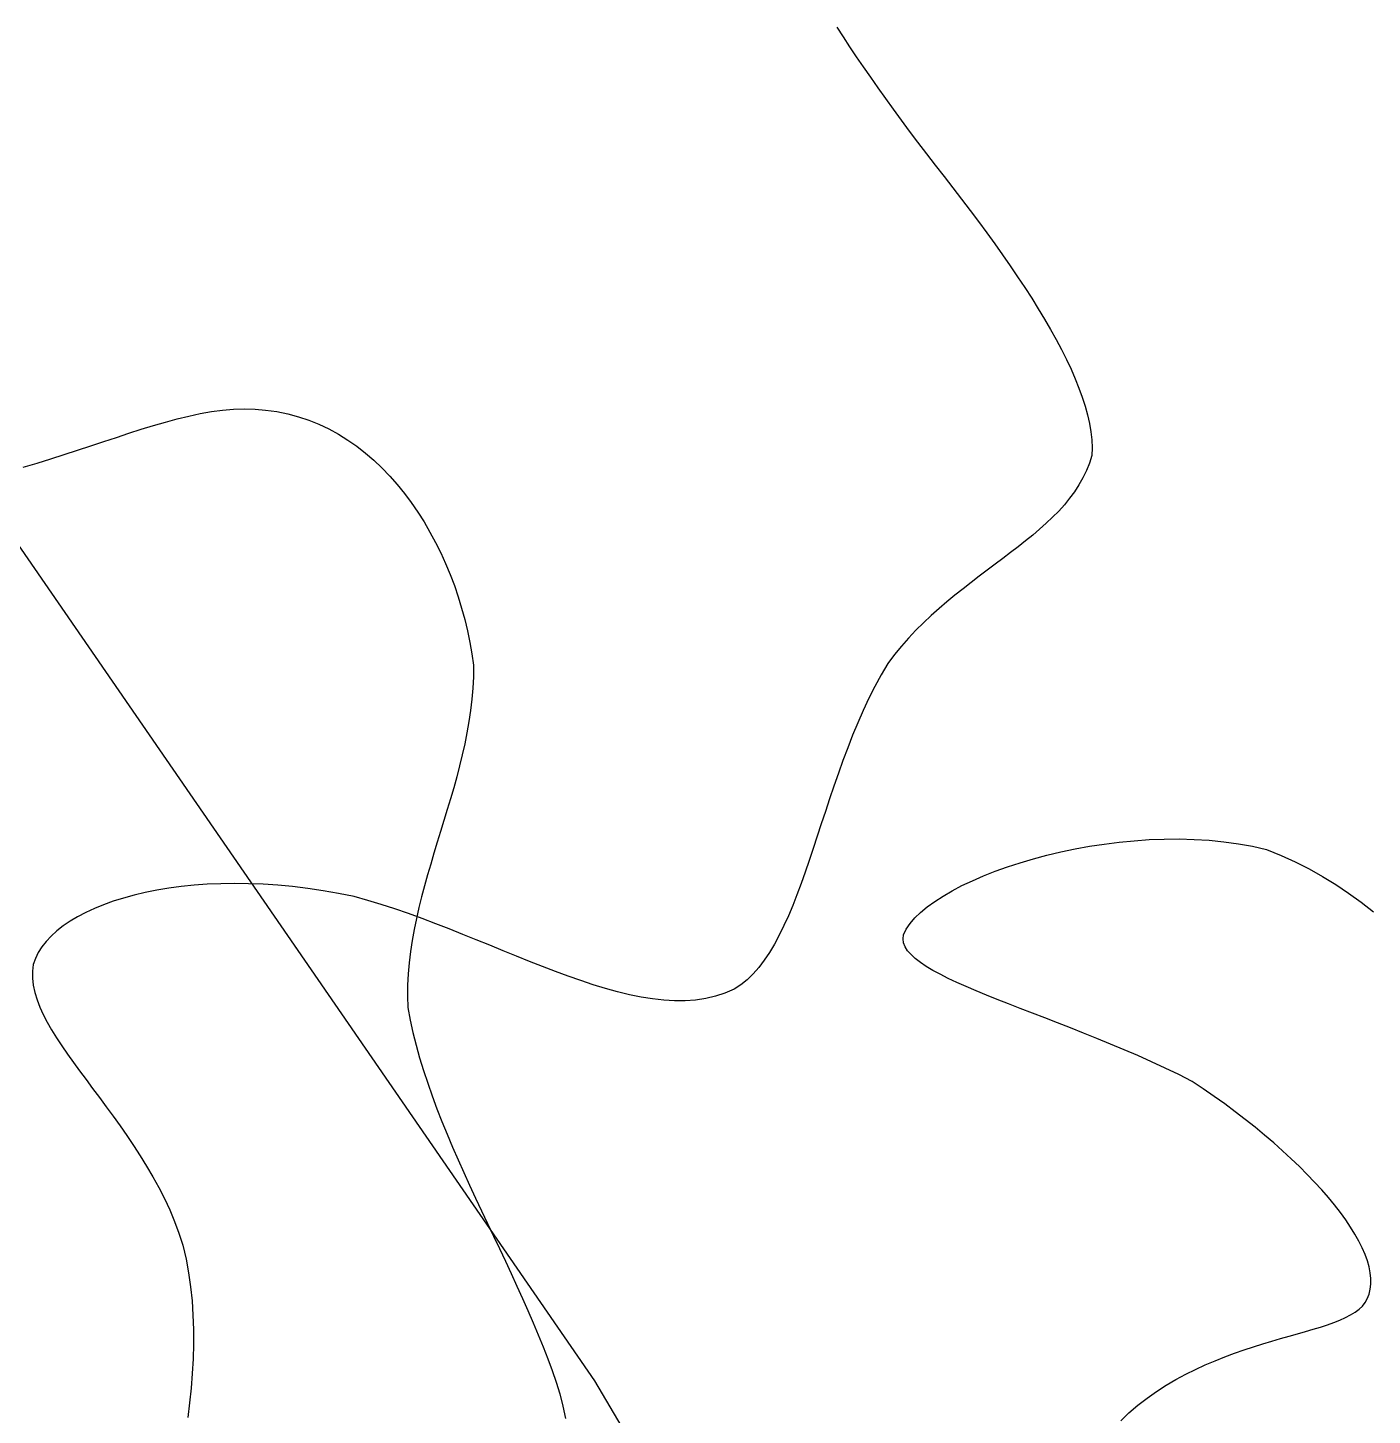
# Model space of a CAD drawing. Header units: metres. Extents: x 507606 to 508087, y 6966978 to 6967359.
# Drawn here: x 507870.808 to 507871.476, y 6967219.924 to 6967220.613 of the extents above; entities that cross this region are included whole.
import ezdxf

# ---------------------------------------------------------------- set-up
doc = ezdxf.new("R2010")
doc.units = ezdxf.units.M
doc.linetypes.add('ISO-DASHED2', pattern=[6, 4, -2])
doc.layers.add('CON_EX. MIN', color=253, linetype='ISO-DASHED2')
doc.layers.add('mga2020VEG_TREE', color=252, linetype='Continuous')

# ---------------------------------------------------------------- blocks, each defined once
blk = doc.blocks.new('BAC V TREE')
for p, q in [((7.9401, 14.8491), (7.9761, 14.8554)), ((7.9761, 14.8554), (8.0117, 14.8602)), ((8.0117, 14.8602), (8.0468, 14.8632)), ((8.0468, 14.8632), (8.0814, 14.8644)), ((8.0814, 14.8644), (8.1156, 14.8635)), ((8.1156, 14.8635), (8.1493, 14.8604)), ((8.1493, 14.8604), (8.1851, 14.8555)), ((8.1851, 14.8555), (8.22, 14.8484)), ((7.7516, 14.799), (7.7904, 14.811)), ((7.7904, 14.811), (7.8287, 14.8221)), ((7.8287, 14.8221), (7.8663, 14.8323)), ((7.8663, 14.8323), (7.9035, 14.8413)), ((7.9035, 14.8413), (7.9401, 14.8491)), ((8.22, 14.8484), (8.2541, 14.8392)), ((8.2541, 14.8392), (8.2874, 14.828)), ((8.2874, 14.828), (8.3198, 14.8149)), ((8.3198, 14.8149), (8.3513, 14.7999)), ((7.6315, 14.7595), (7.6722, 14.7731)), ((7.6722, 14.7731), (7.7122, 14.7863)), ((7.7122, 14.7863), (7.7516, 14.799)), ((8.3513, 14.7999), (8.3819, 14.7832)), ((8.3819, 14.7832), (8.4116, 14.7647)), ((8.4116, 14.7647), (8.4404, 14.7446)), ((7.5057, 14.718), (7.5483, 14.7318)), ((7.5483, 14.7318), (7.5902, 14.7457)), ((7.5902, 14.7457), (7.6315, 14.7595)), ((8.4404, 14.7446), (8.4682, 14.7229)), ((8.4682, 14.7229), (8.4951, 14.6998)), ((7.3737, 14.6784), (7.4184, 14.6911)), ((7.4184, 14.6911), (7.4624, 14.7044)), ((7.4624, 14.7044), (7.5057, 14.718)), ((8.4951, 14.6998), (8.5211, 14.6753)), ((8.5211, 14.6753), (8.546, 14.6494)), ((8.546, 14.6494), (8.57, 14.6223)), ((8.57, 14.6223), (8.593, 14.594)), ((8.593, 14.594), (8.615, 14.5646)), ((8.615, 14.5646), (8.6359, 14.5343)), ((8.6359, 14.5343), (8.6558, 14.5029)), ((8.6558, 14.5029), (8.6746, 14.4707)), ((8.6746, 14.4707), (8.6924, 14.4377)), ((8.6924, 14.4377), (8.7091, 14.4041)), ((8.7091, 14.4041), (8.7247, 14.3697)), ((8.7247, 14.3697), (8.7392, 14.3348)), ((8.7392, 14.3348), (8.7525, 14.2995)), ((8.7525, 14.2995), (8.7648, 14.2637)), ((8.7648, 14.2637), (8.7759, 14.2276)), ((8.7759, 14.2276), (8.7858, 14.1912)), ((8.7858, 14.1912), (8.7945, 14.1547)), ((8.7945, 14.1547), (8.8021, 14.1181)), ((8.8021, 14.1181), (8.8085, 14.0814)), ((8.8085, 14.0814), (8.8136, 14.0448)), ((8.8136, 14.0448), (8.8133, 14.0084)), ((8.8116, 13.9722), (8.8086, 13.9362)), ((8.8133, 14.0084), (8.8116, 13.9722)), ((8.8086, 13.9362), (8.8044, 13.9004)), ((8.8044, 13.9004), (8.7991, 13.8648)), ((8.7991, 13.8648), (8.7929, 13.8292)), ((8.7858, 13.7939), (8.7779, 13.7586)), ((8.7929, 13.8292), (8.7858, 13.7939)), ((8.7779, 13.7586), (8.7693, 13.7234)), ((8.7693, 13.7234), (8.7601, 13.6884)), ((8.7601, 13.6884), (8.7504, 13.6534)), ((8.7403, 13.6185), (8.7299, 13.5837)), ((8.7504, 13.6534), (8.7403, 13.6185)), ((8.7299, 13.5837), (8.7194, 13.5489)), ((8.7194, 13.5489), (8.7087, 13.5141)), ((8.698, 13.4793), (8.6874, 13.4446)), ((8.7087, 13.5141), (8.698, 13.4793)), ((10.8301, 13.4736), (10.8776, 13.4796)), ((10.8776, 13.4796), (10.9255, 13.4843)), ((10.9255, 13.4843), (10.9736, 13.4876)), ((10.9736, 13.4876), (11.0218, 13.4894)), ((11.0218, 13.4894), (11.0699, 13.4898)), ((11.0699, 13.4898), (11.1179, 13.4885)), ((11.1179, 13.4885), (11.1654, 13.4856)), ((11.1654, 13.4856), (11.2125, 13.481)), ((11.2125, 13.481), (11.2589, 13.4746)), ((8.6874, 13.4446), (8.677, 13.4098)), ((10.6036, 13.4263), (10.647, 13.4378)), ((10.647, 13.4378), (10.6915, 13.4484)), ((10.6915, 13.4484), (10.7369, 13.4579)), ((10.7369, 13.4579), (10.7832, 13.4663)), ((10.7832, 13.4663), (10.8301, 13.4736)), ((11.2589, 13.4746), (11.3046, 13.4663)), ((11.3046, 13.4663), (11.3492, 13.4561)), ((11.3492, 13.4561), (11.3957, 13.4374)), ((11.3957, 13.4374), (11.4409, 13.4169)), ((8.677, 13.4098), (8.6669, 13.375)), ((10.4818, 13.3866), (10.5209, 13.4006)), ((10.5209, 13.4006), (10.5616, 13.4139)), ((10.5616, 13.4139), (10.6036, 13.4263)), ((11.4409, 13.4169), (11.485, 13.3944)), ((11.485, 13.3944), (11.5281, 13.3702)), ((8.6669, 13.375), (8.6572, 13.3402)), ((10.3754, 13.3406), (10.4089, 13.3565)), ((10.4089, 13.3565), (10.4444, 13.3719)), ((10.4444, 13.3719), (10.4818, 13.3866)), ((11.5281, 13.3702), (11.5702, 13.3443)), ((8.6479, 13.3053), (8.6392, 13.2704)), ((8.6572, 13.3402), (8.6479, 13.3053)), ((10.2884, 13.2903), (10.315, 13.3075)), ((10.315, 13.3075), (10.344, 13.3243)), ((10.344, 13.3243), (10.3754, 13.3406)), ((11.5702, 13.3443), (11.6114, 13.3168)), ((11.6114, 13.3168), (11.6518, 13.2878)), ((8.6392, 13.2704), (8.6312, 13.2354)), ((10.2431, 13.2552), (10.2644, 13.2729)), ((10.2644, 13.2729), (10.2884, 13.2903)), ((11.6518, 13.2878), (11.6914, 13.2572)), ((8.6312, 13.2354), (8.624, 13.2003)), ((10.1973, 13.2016), (10.2094, 13.2195)), ((10.2094, 13.2195), (10.2247, 13.2374)), ((10.2247, 13.2374), (10.2431, 13.2552)), ((8.624, 13.2003), (8.6177, 13.1651)), ((10.187, 13.1709), (10.1885, 13.1838)), ((10.1888, 13.1581), (10.187, 13.1709)), ((10.1885, 13.1838), (10.1973, 13.2016)), ((8.6123, 13.1298), (8.608, 13.0943)), ((8.6177, 13.1651), (8.6123, 13.1298)), ((10.1937, 13.1454), (10.1888, 13.1581)), ((10.2017, 13.1328), (10.1937, 13.1454)), ((10.2125, 13.1202), (10.2017, 13.1328)), ((8.608, 13.0943), (8.6048, 13.0587)), ((10.2262, 13.1077), (10.2125, 13.1202)), ((10.2425, 13.0952), (10.2262, 13.1077)), ((10.2613, 13.0826), (10.2425, 13.0952)), ((10.2825, 13.07), (10.2613, 13.0826)), ((8.6048, 13.0587), (8.603, 13.023)), ((10.306, 13.0573), (10.2825, 13.07)), ((10.3317, 13.0444), (10.306, 13.0573)), ((10.3594, 13.0314), (10.3317, 13.0444)), ((8.603, 13.023), (8.6025, 12.9871)), ((10.3891, 13.0182), (10.3594, 13.0314)), ((10.4205, 13.0048), (10.3891, 13.0182)), ((10.4537, 12.9912), (10.4205, 13.0048)), ((10.4883, 12.9773), (10.4537, 12.9912)), ((8.6025, 12.9871), (8.6034, 12.951)), ((8.6034, 12.951), (8.6109, 12.9111)), ((10.5244, 12.963), (10.4883, 12.9773)), ((10.5618, 12.9485), (10.5244, 12.963)), ((10.6004, 12.9336), (10.5618, 12.9485)), ((8.6109, 12.9111), (8.6198, 12.8711)), ((10.6401, 12.9182), (10.6004, 12.9336)), ((10.6807, 12.9025), (10.6401, 12.9182)), ((10.7221, 12.8863), (10.6807, 12.9025)), ((8.6198, 12.8711), (8.63, 12.8308)), ((10.7642, 12.8696), (10.7221, 12.8863)), ((10.8069, 12.8524), (10.7642, 12.8696)), ((8.63, 12.8308), (8.6414, 12.7905)), ((10.85, 12.8346), (10.8069, 12.8524)), ((10.8935, 12.8163), (10.85, 12.8346)), ((10.9372, 12.7974), (10.8935, 12.8163)), ((8.6414, 12.7905), (8.6538, 12.75)), ((10.9809, 12.7778), (10.9372, 12.7974)), ((11.0246, 12.7576), (10.9809, 12.7778)), ((8.6538, 12.75), (8.6673, 12.7094)), ((11.0681, 12.7367), (11.0246, 12.7576)), ((11.1114, 12.715), (11.0681, 12.7367)), ((8.6673, 12.7094), (8.6816, 12.6687)), ((11.1468, 12.6913), (11.1114, 12.715)), ((11.1815, 12.6672), (11.1468, 12.6913)), ((8.6816, 12.6687), (8.6969, 12.628)), ((11.2154, 12.6429), (11.1815, 12.6672)), ((11.2485, 12.6183), (11.2154, 12.6429)), ((8.6969, 12.628), (8.7129, 12.5872)), ((11.2808, 12.5935), (11.2485, 12.6183)), ((11.3122, 12.5686), (11.2808, 12.5935)), ((8.7129, 12.5872), (8.7296, 12.5464)), ((11.3426, 12.5436), (11.3122, 12.5686)), ((8.7296, 12.5464), (8.7469, 12.5055)), ((8.7469, 12.5055), (8.7646, 12.4647)), ((11.372, 12.5185), (11.3426, 12.5436)), ((11.4005, 12.4933), (11.372, 12.5185)), ((8.7646, 12.4647), (8.7829, 12.4239)), ((11.4278, 12.4682), (11.4005, 12.4933)), ((11.454, 12.4431), (11.4278, 12.4682)), ((8.7829, 12.4239), (8.8014, 12.3832)), ((11.479, 12.4181), (11.454, 12.4431)), ((11.5028, 12.3933), (11.479, 12.4181)), ((8.8014, 12.3832), (8.8203, 12.3425)), ((11.5254, 12.3687), (11.5028, 12.3933)), ((8.8203, 12.3425), (8.8393, 12.3019)), ((11.5466, 12.3443), (11.5254, 12.3687)), ((11.5665, 12.3202), (11.5466, 12.3443)), ((8.8393, 12.3019), (8.8584, 12.2614)), ((11.585, 12.2963), (11.5665, 12.3202)), ((11.602, 12.2729), (11.585, 12.2963)), ((8.8584, 12.2614), (8.8775, 12.2211)), ((11.6175, 12.2498), (11.602, 12.2729)), ((11.6315, 12.2272), (11.6175, 12.2498)), ((8.8775, 12.2211), (8.8966, 12.1809)), ((11.6439, 12.2051), (11.6315, 12.2272)), ((11.6547, 12.1835), (11.6439, 12.2051)), ((8.8966, 12.1809), (8.9155, 12.1408)), ((11.6638, 12.1625), (11.6547, 12.1835)), ((11.6712, 12.1421), (11.6638, 12.1625)), ((8.9155, 12.1408), (8.9341, 12.1009)), ((11.6768, 12.1223), (11.6712, 12.1421)), ((11.6806, 12.1033), (11.6768, 12.1223)), ((8.9341, 12.1009), (8.9525, 12.0613)), ((8.9525, 12.0613), (8.9704, 12.0218)), ((11.6825, 12.085), (11.6806, 12.1033)), ((11.6806, 12.0508), (11.6825, 12.0674)), ((11.6825, 12.0674), (11.6825, 12.085)), ((8.9704, 12.0218), (8.9878, 11.9826)), ((11.664, 12.0083), (11.6706, 12.0201)), ((11.6706, 12.0201), (11.6766, 12.035)), ((11.6766, 12.035), (11.6806, 12.0508)), ((8.9878, 11.9826), (9.0047, 11.9437)), ((11.6176, 11.9688), (11.632, 11.9777)), ((11.632, 11.9777), (11.6446, 11.9872)), ((11.6446, 11.9872), (11.6553, 11.9974)), ((11.6553, 11.9974), (11.664, 12.0083)), ((9.0047, 11.9437), (9.0209, 11.905)), ((11.4982, 11.923), (11.5215, 11.9302)), ((11.5215, 11.9302), (11.5436, 11.9374)), ((11.5436, 11.9374), (11.5644, 11.9448)), ((11.5644, 11.9448), (11.5837, 11.9525)), ((11.5837, 11.9525), (11.6015, 11.9605)), ((11.6015, 11.9605), (11.6176, 11.9688)), ((9.0209, 11.905), (9.0364, 11.8667)), ((11.3367, 11.8762), (11.3657, 11.8849)), ((11.3657, 11.8849), (11.394, 11.8931)), ((11.394, 11.8931), (11.4215, 11.9009)), ((11.4215, 11.9009), (11.4481, 11.9085)), ((11.4481, 11.9085), (11.4737, 11.9158)), ((11.4737, 11.9158), (11.4982, 11.923)), ((9.0364, 11.8667), (9.0511, 11.8286)), ((11.2155, 11.835), (11.2464, 11.8465)), ((11.2464, 11.8465), (11.277, 11.8571)), ((11.277, 11.8571), (11.3071, 11.867)), ((11.3071, 11.867), (11.3367, 11.8762)), ((9.0511, 11.8286), (9.0648, 11.7909)), ((11.0904, 11.7793), (11.1217, 11.7949)), ((11.1217, 11.7949), (11.1531, 11.8094)), ((11.1531, 11.8094), (11.1844, 11.8227)), ((11.1844, 11.8227), (11.2155, 11.835)), ((9.0648, 11.7909), (9.0776, 11.7536)), ((9.0776, 11.7536), (9.0892, 11.7166)), ((11.0282, 11.7442), (11.0592, 11.7624)), ((11.0592, 11.7624), (11.0904, 11.7793)), ((9.0892, 11.7166), (9.0994, 11.6771)), ((10.9672, 11.7034), (10.9975, 11.7246)), ((10.9975, 11.7246), (11.0282, 11.7442)), ((9.0994, 11.6771), (9.1082, 11.6382)), ((10.9082, 11.656), (10.9374, 11.6806)), ((10.9374, 11.6806), (10.9672, 11.7034)), ((10.8829, 11.6305), (10.9082, 11.656)), ((14.6021, -5.4489), (14.6217, -5.48)), ((14.6217, -5.48), (14.6423, -5.5115)), ((14.6423, -5.5115), (14.6637, -5.5435)), ((14.6637, -5.5435), (14.686, -5.576)), ((14.686, -5.576), (14.709, -5.609)), ((14.709, -5.609), (14.7327, -5.6425)), ((14.7327, -5.6425), (14.757, -5.6765)), ((14.757, -5.6765), (14.7819, -5.7109)), ((14.7819, -5.7109), (14.8072, -5.7458)), ((14.8072, -5.7458), (14.8329, -5.7811)), ((14.8329, -5.7811), (14.859, -5.8169)), ((14.859, -5.8169), (14.8878, -5.8533)), ((14.8878, -5.8533), (14.9165, -5.8898)), ((14.9165, -5.8898), (14.9448, -5.9261)), ((14.9448, -5.9261), (14.9729, -5.9624)), ((14.9729, -5.9624), (15.0006, -5.9986)), ((15.0006, -5.9986), (15.0279, -6.0346)), ((15.0279, -6.0346), (15.0547, -6.0705)), ((15.0547, -6.0705), (15.0809, -6.1062)), ((15.0809, -6.1062), (15.1066, -6.1417)), ((15.1066, -6.1417), (15.1317, -6.177)), ((15.1317, -6.177), (15.156, -6.212)), ((15.156, -6.212), (15.1797, -6.2467)), ((15.1797, -6.2467), (15.2025, -6.2811)), ((15.2025, -6.2811), (15.2245, -6.3151)), ((15.2245, -6.3151), (15.2456, -6.3488)), ((15.2456, -6.3488), (15.2657, -6.3821)), ((15.2657, -6.3821), (15.2848, -6.415)), ((15.2848, -6.415), (15.3029, -6.4474)), ((15.3029, -6.4474), (15.3198, -6.4794)), ((15.3198, -6.4794), (15.3356, -6.5109)), ((15.3356, -6.5109), (15.3502, -6.5418)), ((15.3502, -6.5418), (15.3634, -6.5723)), ((15.3634, -6.5723), (15.3754, -6.6021)), ((15.3754, -6.6021), (15.386, -6.6313)), ((15.386, -6.6313), (15.3951, -6.66)), ((15.3951, -6.66), (15.4028, -6.688)), ((15.4028, -6.688), (15.4089, -6.7153)), ((15.4089, -6.7153), (15.4134, -6.7419)), ((15.4134, -6.7419), (15.4163, -6.7678)), ((15.4163, -6.7678), (15.4175, -6.7929)), ((15.4169, -6.8173), (15.4091, -6.8422)), ((15.4175, -6.7929), (15.4169, -6.8173)), ((15.3996, -6.8661), (15.3885, -6.8893)), ((15.4091, -6.8422), (15.3996, -6.8661)), ((15.3757, -6.9117), (15.3615, -6.9334)), ((15.3885, -6.8893), (15.3757, -6.9117)), ((15.3459, -6.9545), (15.3289, -6.9751)), ((15.3615, -6.9334), (15.3459, -6.9545)), ((15.3108, -6.9951), (15.2915, -7.0148)), ((15.3289, -6.9751), (15.3108, -6.9951)), ((15.2712, -7.0341), (15.2499, -7.0531)), ((15.2915, -7.0148), (15.2712, -7.0341)), ((15.2049, -7.0906), (15.1814, -7.1093)), ((15.2278, -7.072), (15.2049, -7.0906)), ((15.2499, -7.0531), (15.2278, -7.072)), ((15.1572, -7.1279), (15.1326, -7.1466)), ((15.1814, -7.1093), (15.1572, -7.1279)), ((15.1075, -7.1654), (15.0822, -7.1844)), ((15.1326, -7.1466), (15.1075, -7.1654)), ((15.0308, -7.2234), (15.0051, -7.2434)), ((15.0566, -7.2037), (15.0308, -7.2234)), ((15.0822, -7.1844), (15.0566, -7.2037)), ((14.9793, -7.264), (14.9537, -7.2851)), ((15.0051, -7.2434), (14.9793, -7.264)), ((14.9284, -7.3068), (14.9033, -7.3292)), ((14.9537, -7.2851), (14.9284, -7.3068)), ((14.8786, -7.3524), (14.8545, -7.3763)), ((14.9033, -7.3292), (14.8786, -7.3524)), ((14.8309, -7.4012), (14.808, -7.4271)), ((14.8545, -7.3763), (14.8309, -7.4012)), ((14.808, -7.4271), (14.7859, -7.454)), ((14.7646, -7.4819), (14.7434, -7.5183)), ((14.7859, -7.454), (14.7646, -7.4819)), ((14.7434, -7.5183), (14.7233, -7.5555)), ((14.7233, -7.5555), (14.7042, -7.5936)), ((14.7042, -7.5936), (14.686, -7.6325)), ((14.686, -7.6325), (14.6687, -7.6719)), ((14.6521, -7.7118), (14.6363, -7.7521)), ((14.6687, -7.6719), (14.6521, -7.7118)), ((14.6363, -7.7521), (14.6211, -7.7926)), ((14.6211, -7.7926), (14.6064, -7.8332)), ((14.6064, -7.8332), (14.5922, -7.8739)), ((14.5922, -7.8739), (14.5785, -7.9145)), ((14.5785, -7.9145), (14.565, -7.9548)), ((14.565, -7.9548), (14.5518, -7.9948)), ((14.5518, -7.9948), (14.5388, -8.0343)), ((14.5388, -8.0343), (14.5259, -8.0733)), ((14.5131, -8.1116), (14.5001, -8.1491)), ((14.5259, -8.0733), (14.5131, -8.1116)), ((14.5001, -8.1491), (14.4871, -8.1856)), ((12.4662, -8.2003), (12.4278, -8.2067)), ((12.5059, -8.1951), (12.4662, -8.2003)), ((12.5467, -8.1909), (12.5059, -8.1951)), ((12.5888, -8.1879), (12.5467, -8.1909)), ((12.6319, -8.186), (12.5888, -8.1879)), ((12.6761, -8.1853), (12.6319, -8.186)), ((12.7212, -8.1859), (12.6761, -8.1853)), ((12.7672, -8.1877), (12.7212, -8.1859)), ((12.814, -8.1908), (12.7672, -8.1877)), ((12.8617, -8.1953), (12.814, -8.1908)), ((12.91, -8.2012), (12.8617, -8.1953)), ((12.959, -8.2084), (12.91, -8.2012)), ((14.4871, -8.1856), (14.4739, -8.2211)), ((12.2883, -8.242), (12.2573, -8.2531)), ((12.321, -8.2317), (12.2883, -8.242)), ((12.3551, -8.2224), (12.321, -8.2317)), ((12.3908, -8.214), (12.3551, -8.2224)), ((12.4278, -8.2067), (12.3908, -8.214)), ((13.0086, -8.2171), (12.959, -8.2084)), ((13.0587, -8.2273), (13.0086, -8.2171)), ((13.102, -8.2392), (13.0587, -8.2273)), ((13.1453, -8.2523), (13.102, -8.2392)), ((14.4739, -8.2211), (14.4604, -8.2554)), ((12.2003, -8.2779), (12.1744, -8.2915)), ((12.2279, -8.2651), (12.2003, -8.2779)), ((12.2573, -8.2531), (12.2279, -8.2651)), ((13.1888, -8.2665), (13.1453, -8.2523)), ((13.2323, -8.2815), (13.1888, -8.2665)), ((13.2758, -8.2973), (13.2323, -8.2815)), ((14.4465, -8.2885), (14.4323, -8.3201)), ((14.4604, -8.2554), (14.4465, -8.2885)), ((12.1283, -8.321), (12.1081, -8.3368)), ((12.1504, -8.3059), (12.1283, -8.321)), ((12.1744, -8.2915), (12.1504, -8.3059)), ((13.3193, -8.3137), (13.2758, -8.2973)), ((13.3627, -8.3306), (13.3193, -8.3137)), ((13.4059, -8.3478), (13.3627, -8.3306)), ((14.4323, -8.3201), (14.4175, -8.3503)), ((12.0741, -8.3703), (12.0602, -8.3879)), ((12.0901, -8.3532), (12.0741, -8.3703)), ((12.1081, -8.3368), (12.0901, -8.3532)), ((13.449, -8.3653), (13.4059, -8.3478)), ((13.4919, -8.3828), (13.449, -8.3653)), ((14.4022, -8.3788), (14.3863, -8.4056)), ((14.4175, -8.3503), (14.4022, -8.3788)), ((12.0486, -8.4061), (12.0393, -8.4248)), ((12.0602, -8.3879), (12.0486, -8.4061)), ((13.5346, -8.4002), (13.4919, -8.3828)), ((13.577, -8.4175), (13.5346, -8.4002)), ((13.619, -8.4344), (13.577, -8.4175)), ((14.3863, -8.4056), (14.3696, -8.4305)), ((12.0324, -8.444), (12.03, -8.4658)), ((12.03, -8.4658), (12.0301, -8.488)), ((12.0393, -8.4248), (12.0324, -8.444)), ((13.6607, -8.4508), (13.619, -8.4344)), ((13.7019, -8.4666), (13.6607, -8.4508)), ((13.7427, -8.4817), (13.7019, -8.4666)), ((14.3521, -8.4534), (14.3338, -8.4742)), ((14.3696, -8.4305), (14.3521, -8.4534)), ((12.0301, -8.488), (12.0327, -8.5104)), ((12.0327, -8.5104), (12.0376, -8.5333)), ((13.7831, -8.4958), (13.7427, -8.4817)), ((13.8229, -8.5089), (13.7831, -8.4958)), ((13.8621, -8.5209), (13.8229, -8.5089)), ((14.2943, -8.5091), (14.2729, -8.5229)), ((14.3145, -8.4928), (14.2943, -8.5091)), ((14.3338, -8.4742), (14.3145, -8.4928)), ((12.0376, -8.5333), (12.0447, -8.5565)), ((12.0447, -8.5565), (12.0537, -8.58)), ((13.9007, -8.5315), (13.8621, -8.5209)), ((13.9386, -8.5407), (13.9007, -8.5315)), ((13.9758, -8.5483), (13.9386, -8.5407)), ((14.0123, -8.5542), (13.9758, -8.5483)), ((14.0481, -8.5583), (14.0123, -8.5542)), ((14.1824, -8.5531), (14.1502, -8.5578)), ((14.2136, -8.5457), (14.1824, -8.5531)), ((14.2438, -8.5357), (14.2136, -8.5457)), ((14.2729, -8.5229), (14.2438, -8.5357)), ((12.0537, -8.58), (12.0646, -8.604)), ((14.083, -8.5603), (14.0481, -8.5583)), ((14.117, -8.5602), (14.083, -8.5603)), ((14.1502, -8.5578), (14.117, -8.5602)), ((12.0646, -8.604), (12.0772, -8.6284)), ((12.0772, -8.6284), (12.0913, -8.6532)), ((12.0913, -8.6532), (12.1069, -8.6785)), ((12.1069, -8.6785), (12.1238, -8.7042)), ((12.1238, -8.7042), (12.1418, -8.7304)), ((12.1418, -8.7304), (12.1608, -8.7571)), ((12.1608, -8.7571), (12.1807, -8.7843)), ((12.1807, -8.7843), (12.2013, -8.8121)), ((12.2013, -8.8121), (12.2224, -8.8404)), ((12.2224, -8.8404), (12.244, -8.8692)), ((12.244, -8.8692), (12.2659, -8.8987)), ((12.2659, -8.8987), (12.2879, -8.9287)), ((12.2879, -8.9287), (12.3099, -8.9593)), ((12.3099, -8.9593), (12.3317, -8.9906)), ((12.3317, -8.9906), (12.3533, -9.0225)), ((12.3533, -9.0225), (12.3744, -9.0551)), ((12.3744, -9.0551), (12.395, -9.0884)), ((12.395, -9.0884), (12.4149, -9.1223)), ((12.4149, -9.1223), (12.4339, -9.157)), ((12.4339, -9.157), (12.4518, -9.1924)), ((12.4518, -9.1924), (12.4687, -9.2285)), ((12.4687, -9.2285), (12.4842, -9.2654)), ((12.4842, -9.2654), (12.4983, -9.3031)), ((12.4983, -9.3031), (12.5109, -9.3415)), ((12.5109, -9.3415), (12.5209, -9.3852)), ((12.5209, -9.3852), (12.529, -9.4294)), ((12.529, -9.4294), (12.5354, -9.4741)), ((12.5354, -9.4741), (12.5401, -9.5193)), ((12.5401, -9.5193), (12.5432, -9.5649)), ((12.5432, -9.5649), (12.5448, -9.6109)), ((12.5448, -9.6109), (12.5449, -9.6572)), ((12.5449, -9.6572), (12.5436, -9.7038)), ((12.5436, -9.7038), (12.5411, -9.7506)), ((12.5411, -9.7506), (12.5373, -9.7977)), ((12.5373, -9.7977), (12.5324, -9.8448)), ((12.5324, -9.8448), (12.5265, -9.8921))]:
    blk.add_line(p, q)
blk = doc.blocks.new('XE_SURVEY')
at = {"layer": 'mga2020VEG_TREE', "xscale": 0.1554417355589352, "yscale": 0.1554417355589352, "zscale": 0.1554417355589352, "rotation": 0.001583333339407246}
for p in [(507868.94069, 6967221.46021, 5.09613), (507869.6599, 6967218.11312, 5.19591)]:
    blk.add_blockref('BAC V TREE', p, dxfattribs=at)
blk = doc.blocks.new('XE_CONTOURS EXIST_1')
at = {"layer": 'CON_EX. MIN', "color": 253, "linetype": 'ISO-DASHED2', "lineweight": -3, "flags": 128}
for points, elevation in [([(507884.0559, 6967198.4504), (507884.06002, 6967198.43914), (507884.07205, 6967198.39774), (507884.09425, 6967198.31408), (507884.11679, 6967198.23422), (507884.18021, 6967198.11051), (507884.29702, 6967197.88964), (507884.3868, 6967197.72245), (507884.56265, 6967197.4134), (507885.01435, 6967196.62124), (507885.67258, 6967195.46744), (507886.46801, 6967194.07343), (507887.33132, 6967192.56066), (507888.19321, 6967191.05058), (507888.98435, 6967189.66464), (507889.63543, 6967188.52428), (507890.00886, 6967187.87042), (507890.17965, 6967187.57159), (507890.23314, 6967187.47816), (507890.24012, 6967187.4661), (507890.24685, 6967187.47001), (507890.27855, 6967187.49134), (507890.29984, 6967187.50496), (507890.47857, 6967187.20012), (507890.97215, 6967186.35726), (507891.71804, 6967185.08348), (507892.65367, 6967183.48591), (507893.71652, 6967181.67167), (507894.84403, 6967179.74789), (507895.97365, 6967177.82168), (507897.04283, 6967176.00018), (507897.98903, 6967174.3905), (507898.7497, 6967173.09977), (507899.2623, 6967172.23511), (507899.46427, 6967171.90365), (507899.67083, 6967171.73668), (507899.96632, 6967171.52681), (507900.17415, 6967171.3606), (507900.34683, 6967171.10416), (507900.70544, 6967170.53898), (507901.16852, 6967169.79805), (507901.65458, 6967169.01435), (507902.08218, 6967168.32085), (507902.36982, 6967167.85054), (507902.60699, 6967167.44995), (507903.07612, 6967166.65057), (507903.72543, 6967165.54158), (507904.50315, 6967164.21213), (507905.3575, 6967162.75138), (507906.23669, 6967161.24849), (507907.08894, 6967159.79262), (507907.86248, 6967158.47293), (507908.50552, 6967157.37859), (507908.96628, 6967156.59874), (507909.19298, 6967156.22255), (507909.45816, 6967155.82551), (507909.86056, 6967155.24081), (507910.31878, 6967154.58263), (507910.75141, 6967153.96513), (507911.07705, 6967153.50248), (507911.21429, 6967153.30884), (507911.31198, 6967153.1852), (507911.4137, 6967153.06529), (507911.60793, 6967152.89152), (507912.07126, 6967152.48422), (507912.68045, 6967151.95857), (507913.31224, 6967151.42978), (507913.84339, 6967151.01305), (507914.15065, 6967150.82358), (507914.4633, 6967150.83454), (507914.94409, 6967150.92691), (507915.46251, 6967151.05512), (507915.88804, 6967151.17363), (507916.09016, 6967151.23687), (507916.21495, 6967151.31187), (507916.37677, 6967151.42668), (507916.49141, 6967151.5182), (507916.62964, 6967151.66787), (507916.90929, 6967151.98493), (507917.24114, 6967152.37739), (507917.53595, 6967152.75326), (507917.70452, 6967153.02055), (507917.77939, 6967153.36336), (507917.84809, 6967153.92062), (507917.9038, 6967154.53258), (507917.93973, 6967155.03949), (507917.94908, 6967155.28158), (507917.90675, 6967155.43726), (507917.83238, 6967155.64506), (507917.77386, 6967155.79832), (507917.67295, 6967156.04787), (507917.4541, 6967156.57981), (507917.18084, 6967157.23184), (507916.91667, 6967157.84163), (507916.7251, 6967158.24688), (507916.51, 6967158.58495), (507915.97761, 6967159.39984), (507915.17158, 6967160.62585), (507914.13557, 6967162.1973), (507912.91324, 6967164.0485), (507911.54823, 6967166.11377), (507910.08421, 6967168.32742), (507908.56482, 6967170.62377), (507907.03371, 6967172.93713), (507905.53455, 6967175.20181), (507904.11099, 6967177.35212), (507902.80667, 6967179.32239), (507901.66526, 6967181.04693), (507900.73041, 6967182.46005), (507900.04576, 6967183.49606), (507899.65499, 6967184.08928), (507899.2109, 6967184.77011), (507898.52559, 6967185.82445), (507897.65228, 6967187.16983), (507896.64422, 6967188.72375), (507895.55462, 6967190.40374), (507894.43673, 6967192.1273), (507893.34377, 6967193.81195), (507892.32898, 6967195.37521), (507891.4456, 6967196.73459), (507890.74684, 6967197.8076), (507890.35655, 6967198.40441), (507890.18013, 6967198.67169), (507890.12429, 6967198.75411), (507890.11618, 6967198.76461), (507890.10648, 6967198.75647), (507890.07817, 6967198.70371), (507890.02596, 6967198.58365), (507889.97334, 6967198.48786), (507889.92136, 6967198.67949), (507889.82855, 6967199.09901), (507889.73847, 6967199.51981), (507889.69472, 6967199.71531), (507889.62075, 6967199.74817), (507889.54497, 6967199.78025), (507889.39787, 6967199.99189), (507889.00028, 6967200.56783), (507888.40826, 6967201.4275), (507887.67791, 6967202.49028), (507886.86531, 6967203.67559), (507886.02653, 6967204.90282), (507885.21766, 6967206.09138), (507884.49479, 6967207.16066), (507883.91398, 6967208.03007), (507883.53133, 6967208.61902), (507883.14929, 6967209.25135), (507882.62202, 6967210.15495), (507881.9949, 6967211.24584), (507881.3133, 6967212.44006), (507880.62258, 6967213.65364), (507879.9681, 6967214.8026), (507879.39525, 6967215.80299), (507878.94938, 6967216.57084), (507878.67586, 6967217.02217), (507878.36745, 6967217.47125), (507877.92138, 6967218.09105), (507877.39213, 6967218.81292), (507876.83417, 6967219.5682), (507876.30198, 6967220.28825), (507875.85001, 6967220.9044), (507875.53275, 6967221.34801), (507875.24841, 6967221.7665), (507874.83062, 6967222.39146), (507874.32387, 6967223.15506), (507873.77266, 6967223.98944), (507873.22151, 6967224.82676), (507872.71491, 6967225.59917), (507872.29736, 6967226.23884), (507872.01336, 6967226.67792), (507871.70671, 6967227.16421), (507871.28118, 6967227.84789), (507870.78453, 6967228.65012), (507870.26452, 6967229.49209), (507869.7689, 6967230.29499), (507869.34543, 6967230.97999), (507869.04187, 6967231.46829), (507868.7238, 6967231.97122), (507868.17199, 6967232.83935), (507867.45879, 6967233.96025), (507866.65655, 6967235.22149), (507865.83762, 6967236.51063), (507865.07434, 6967237.71524), (507864.43906, 6967238.72287), (507864.00412, 6967239.42111), (507863.84189, 6967239.69751), (507863.8991, 6967239.84257), (507864.01068, 6967240.04039), (507864.07055, 6967240.18696), (507863.99986, 6967240.36411), (507863.83872, 6967240.68232), (507863.66051, 6967241.01579), (507863.53862, 6967241.23877), (507863.41674, 6967241.4457), (507863.23678, 6967241.74196), (507863.06939, 6967242.01815), (507862.98521, 6967242.1649), (507862.93848, 6967242.34621), (507862.89164, 6967242.52745), (507862.75936, 6967242.7552), (507862.42079, 6967243.32658), (507861.93463, 6967244.14194), (507861.35958, 6967245.10168), (507860.75432, 6967246.10616), (507860.17756, 6967247.05577), (507859.68799, 6967247.85088), (507859.3443, 6967248.39187), (507859.01532, 6967248.86853), (507858.50915, 6967249.57703), (507857.87713, 6967250.45033), (507857.17058, 6967251.42144), (507856.44086, 6967252.42333), (507855.73929, 6967253.389), (507855.11721, 6967254.25143), (507854.62595, 6967254.94362), (507854.31686, 6967255.39855), (507854.03312, 6967255.86485), (507853.65527, 6967256.51646), (507853.21535, 6967257.29203), (507852.74537, 6967258.13022), (507852.27736, 6967258.96971), (507851.84337, 6967259.74914), (507851.4754, 6967260.40719), (507851.2055, 6967260.8825), (507850.89956, 6967261.41368), (507850.43831, 6967262.21535), (507849.87601, 6967263.19025), (507849.26693, 6967264.24113), (507848.66534, 6967265.27073), (507848.12551, 6967266.18179), (507847.70171, 6967266.87705), (507847.4482, 6967267.25926), (507847.13472, 6967267.60659), (507846.65376, 6967268.08517), (507846.09341, 6967268.62287), (507845.54176, 6967269.14757), (507845.08693, 6967269.58717), (507844.81701, 6967269.86954), (507844.55621, 6967270.23114), (507844.1893, 6967270.7832), (507843.80635, 6967271.37361), (507843.49739, 6967271.85024), (507843.35251, 6967272.06097), (507843.16634, 6967272.15443), (507842.96792, 6967272.22247), (507842.8172, 6967272.21721), (507842.59337, 6967272.19437), (507842.42578, 6967272.17706), (507842.16712, 6967272.15799), (507841.66999, 6967272.1233), (507841.13579, 6967272.09139), (507840.76591, 6967272.08065), (507840.4199, 6967272.11245), (507839.84932, 6967272.18049), (507839.22594, 6967272.25809), (507838.80465, 6967272.30911), (507838.59154, 6967272.33197), (507838.51907, 6967272.33667), (507838.50784, 6967272.33521), (507838.50687, 6967272.32106), (507838.52659, 6967272.2597), (507838.58153, 6967272.13226), (507838.62166, 6967272.02843), (507838.52137, 6967272.17419), (507838.4285, 6967272.32714), (507838.38126, 6967272.40206), (507838.34072, 6967272.52021), (507838.26369, 6967272.74966), (507838.21176, 6967272.91416), (507838.17623, 6967273.12958), (507838.1337, 6967273.33401), (507838.01403, 6967273.47929), (507837.8858, 6967273.62127), (507837.76917, 6967273.80805), (507837.52535, 6967274.20644), (507837.24219, 6967274.67124), (507837.00751, 6967275.05721), (507836.90916, 6967275.21914), (507836.87113, 6967275.28261), (507836.82318, 6967275.35633), (507836.86846, 6967275.42501), (507836.70409, 6967275.62816), (507836.33913, 6967276.07628), (507835.96552, 6967276.53393), (507835.77518, 6967276.76564), (507835.63879, 6967276.91192), (507835.50606, 6967277.0607), (507835.41702, 6967277.20981), (507835.28813, 6967277.43938), (507835.20233, 6967277.5938), (507835.09856, 6967277.77646), (507834.99789, 6967277.96064), (507834.90718, 6967278.17322), (507834.73164, 6967278.59436), (507834.54312, 6967279.04989), (507834.41347, 6967279.36562), (507834.30384, 6967279.63933), (507834.13027, 6967280.07593), (507833.94268, 6967280.54933), (507833.79098, 6967280.93344), (507833.7251, 6967281.10216), (507833.69142, 6967281.22267), (507833.65916, 6967281.34366), (507833.61774, 6967281.49687), (507833.54685, 6967281.76197), (507833.50057, 6967281.94403), (507833.47837, 6967282.07211), (507833.45158, 6967282.24535), (507833.43203, 6967282.37397), (507833.39525, 6967282.60927), (507833.31781, 6967283.106), (507833.22746, 6967283.68793), (507833.15198, 6967284.17886), (507833.11911, 6967284.40254), (507833.11855, 6967284.5593), (507833.12119, 6967284.71629), (507833.1309, 6967284.98859), (507833.15102, 6967285.59252), (507833.16889, 6967286.30317), (507833.17304, 6967286.79738), (507833.16598, 6967287.04912), (507833.1549, 6967287.13333), (507833.14715, 6967287.14495), (507833.13788, 6967287.13418), (507833.11543, 6967287.04981), (507833.0739, 6967286.79174), (507833.0093, 6967286.27388), (507832.92546, 6967285.50085), (507832.85338, 6967284.78728), (507832.80933, 6967284.34651), (507832.77454, 6967283.98161), (507832.72656, 6967283.44401), (507832.67617, 6967282.86961), (507832.63414, 6967282.39434), (507832.61124, 6967282.15408), (507832.57779, 6967281.93774), (507832.52918, 6967281.64666), (507832.49429, 6967281.43048), (507832.4638, 6967281.20591), (507832.42455, 6967280.89797), (507832.39965, 6967280.66878), (507832.38993, 6967280.44858), (507832.37587, 6967280.02865), (507832.36203, 6967279.5256), (507832.35298, 6967279.05605), (507832.35327, 6967278.7366), (507832.38178, 6967278.32523), (507832.44065, 6967277.63883), (507832.50936, 6967276.88238), (507832.56739, 6967276.26084), (507832.59423, 6967275.9792), (507832.61844, 6967275.77598), (507832.64132, 6967275.57268), (507832.64645, 6967275.43107), (507832.65214, 6967275.22729), (507832.66057, 6967275.07568), (507832.72013, 6967274.77282), (507832.8547, 6967274.11723), (507833.01709, 6967273.33103), (507833.16011, 6967272.63635), (507833.23658, 6967272.25531), (507833.28445, 6967271.96373), (507833.34896, 6967271.54759), (507833.41446, 6967271.13168), (507833.4653, 6967270.84077), (507833.53205, 6967270.55103), (507833.63415, 6967270.13785), (507833.73929, 6967269.72485), (507833.81514, 6967269.43562), (507833.90241, 6967269.13044), (507834.06885, 6967268.55873), (507834.27228, 6967267.86396), (507834.47052, 6967267.18963), (507834.59702, 6967266.7613), (507834.65901, 6967266.55309), (507834.67961, 6967266.48533), (507834.68267, 6967266.47621), (507834.68698, 6967266.47609), (507834.709, 6967266.4796), (507834.75758, 6967266.48973), (507834.80109, 6967266.4997), (507835.0622, 6967266.58396), (507835.62938, 6967266.76738), (507836.1953, 6967266.95031), (507836.45261, 6967267.03306), (507836.43578, 6967266.97265), (507836.57403, 6967266.9795), (507836.85117, 6967266.99458), (507837.06314, 6967267.00684), (507837.35028, 6967267.0474), (507837.99405, 6967267.13824), (507838.83503, 6967267.24387), (507839.71376, 6967267.32877), (507840.47082, 6967267.35743), (507840.94677, 6967267.29434), (507841.28019, 6967267.03634), (507841.7573, 6967266.52787), (507842.31907, 6967265.85661), (507842.90652, 6967265.11026), (507843.46063, 6967264.37649), (507843.92242, 6967263.743), (507844.23286, 6967263.29746), (507844.50012, 6967262.85166), (507844.84912, 6967262.21047), (507845.24602, 6967261.45122), (507845.65697, 6967260.65123), (507846.04812, 6967259.88784), (507846.38563, 6967259.23837), (507846.63565, 6967258.78014), (507846.89499, 6967258.3496), (507847.30093, 6967257.69501), (507847.80725, 6967256.88781), (507848.3677, 6967255.9994), (507848.93606, 6967255.1012), (507849.46608, 6967254.26463), (507849.91154, 6967253.5611), (507850.2262, 6967253.06203), (507850.53069, 6967252.57666), (507850.95074, 6967251.9074), (507851.44767, 6967251.11549), (507851.98286, 6967250.26212), (507852.51765, 6967249.4085), (507853.01339, 6967248.61585), (507853.43144, 6967247.94537), (507853.73315, 6967247.45827), (507854.03386, 6967246.96483), (507854.53115, 6967246.14402), (507855.17132, 6967245.08515), (507855.90067, 6967243.87754), (507856.6655, 6967242.61048), (507857.41211, 6967241.37329), (507858.0868, 6967240.25527), (507858.63589, 6967239.34573), (507858.94862, 6967238.82821), (507859.09133, 6967238.59265), (507859.13628, 6967238.51898), (507859.14241, 6967238.50931), (507859.14801, 6967238.50828), (507859.17452, 6967238.50774), (507859.23162, 6967238.50863), (507859.28159, 6967238.50714), (507859.36446, 6967238.34733), (507859.5109, 6967238.05516), (507859.59018, 6967237.89741), (507859.66331, 6967237.88334), (507859.81293, 6967237.62332), (507860.21919, 6967236.91622), (507860.82022, 6967235.87004), (507861.55412, 6967234.59278), (507862.359, 6967233.19244), (507863.17298, 6967231.77704), (507863.93417, 6967230.45458), (507864.58068, 6967229.33306), (507865.05062, 6967228.52049), (507865.2821, 6967228.12488), (507865.49701, 6967227.77635), (507865.80586, 6967227.28328), (507866.1629, 6967226.71873), (507866.52238, 6967226.15579), (507866.83856, 6967225.66754), (507867.06569, 6967225.32706), (507867.31176, 6967224.99253), (507867.75699, 6967224.40453), (507868.33852, 6967223.64141), (507868.99346, 6967222.7815), (507869.65896, 6967221.90315), (507870.27214, 6967221.0847), (507870.77011, 6967220.4045), (507871.09003, 6967219.94088), (507871.39346, 6967219.42529), (507871.79663, 6967218.68928), (507872.2586, 6967217.82032), (507872.73841, 6967216.90585), (507873.19511, 6967216.03335), (507873.58775, 6967215.29026), (507873.87538, 6967214.76403), (507874.15222, 6967214.29127), (507874.63867, 6967213.47352), (507875.28375, 6967212.39543), (507876.03647, 6967211.14166), (507876.84584, 6967209.79687), (507877.66086, 6967208.44572), (507878.43055, 6967207.17287), (507879.10391, 6967206.06296), (507879.62996, 6967205.20067), (507879.95771, 6967204.67064), (507880.33585, 6967204.08311), (507880.89406, 6967203.23009), (507881.56145, 6967202.21719), (507882.26716, 6967201.15), (507882.94033, 6967200.13413), (507883.51009, 6967199.27517), (507883.90557, 6967198.67873), (507884.0559, 6967198.4504)], 4.8), ([(507884.59299, 6967198.39918), (507884.59973, 6967198.38144), (507884.61629, 6967198.32502), (507884.64438, 6967198.21643), (507884.67542, 6967198.10651), (507884.7634, 6967197.93374), (507884.92048, 6967197.63738), (507885.04096, 6967197.41368), (507885.22153, 6967197.09587), (507885.6676, 6967196.31314), (507886.30265, 6967195.1996), (507887.05014, 6967193.88938), (507887.83356, 6967192.51658), (507888.57637, 6967191.21532), (507889.20204, 6967190.11972), (507889.56682, 6967189.48143), (507889.7355, 6967189.18673), (507889.78882, 6967189.09398), (507889.7959, 6967189.08194), (507889.79909, 6967189.0833), (507889.81528, 6967189.09372), (507889.85073, 6967189.1181), (507889.88136, 6967189.13755), (507890.05255, 6967188.84628), (507890.52041, 6967188.04777), (507891.21947, 6967186.85422), (507892.08422, 6967185.37784), (507893.04917, 6967183.73084), (507894.04885, 6967182.02542), (507895.01775, 6967180.3738), (507895.89039, 6967178.88817), (507896.60128, 6967177.68075), (507897.08493, 6967176.86374), (507897.27584, 6967176.54936), (507897.44251, 6967176.41464), (507897.68093, 6967176.2453), (507897.84862, 6967176.11119), (507897.98795, 6967175.90428), (507898.27731, 6967175.44825), (507898.65095, 6967174.85042), (507899.04314, 6967174.21808), (507899.38815, 6967173.65852), (507899.62024, 6967173.27904), (507899.84594, 6967172.89704), (507900.34765, 6967172.04256), (507901.07515, 6967170.80166), (507901.97821, 6967169.26037), (507903.00661, 6967167.50475), (507904.11011, 6967165.62084), (507905.23849, 6967163.69469), (507906.34153, 6967161.81235), (507907.369, 6967160.05987), (507908.27067, 6967158.52329), (507908.99631, 6967157.28866), (507909.49571, 6967156.44202), (507909.71862, 6967156.06943), (507909.94655, 6967155.72506), (507910.29063, 6967155.21957), (507910.68288, 6967154.64967), (507911.05534, 6967154.11206), (507911.34004, 6967153.70342), (507911.469, 6967153.52047), (507911.56714, 6967153.39453), (507911.70252, 6967153.2273), (507911.80721, 6967153.10739), (507911.98646, 6967152.94575), (507912.3887, 6967152.59174), (507912.91071, 6967152.14165), (507913.44929, 6967151.69174), (507913.90124, 6967151.3383), (507914.16333, 6967151.17761), (507914.5208, 6967151.19928), (507915.05657, 6967151.3134), (507915.56313, 6967151.44857), (507915.83297, 6967151.53339), (507916.00812, 6967151.63865), (507916.23525, 6967151.7998), (507916.39616, 6967151.92826), (507916.58213, 6967152.12927), (507916.91327, 6967152.51068), (507917.24831, 6967152.92591), (507917.44598, 6967153.22839), (507917.51115, 6967153.52167), (507917.57134, 6967153.99716), (507917.62011, 6967154.52168), (507917.65102, 6967154.96205), (507917.65762, 6967155.18509), (507917.60514, 6967155.37812), (507917.51292, 6967155.6358), (507917.44035, 6967155.82583), (507917.34638, 6967156.05887), (507917.15226, 6967156.53081), (507916.91239, 6967157.10277), (507916.68115, 6967157.63584), (507916.51292, 6967157.99112), (507916.30281, 6967158.32078), (507915.78184, 6967159.11745), (507914.99552, 6967160.3127), (507913.98932, 6967161.83813), (507912.80872, 6967163.62532), (507911.49921, 6967165.60586), (507910.10627, 6967167.71135), (507908.6754, 6967169.87337), (507907.25207, 6967172.02351), (507905.88177, 6967174.09335), (507904.60998, 6967176.0145), (507903.48219, 6967177.71853), (507902.54388, 6967179.13704), (507901.84053, 6967180.20161), (507901.41764, 6967180.84383), (507900.96301, 6967181.54088), (507900.25051, 6967182.63715), (507899.33123, 6967184.05344), (507898.25628, 6967185.7106), (507897.07674, 6967187.52943), (507895.8437, 6967189.43076), (507894.60828, 6967191.33542), (507893.42156, 6967193.16423), (507892.33463, 6967194.838), (507891.39859, 6967196.27757), (507890.66455, 6967197.40375), (507890.25708, 6967198.02585), (507890.07351, 6967198.30316), (507890.01537, 6967198.38841), (507890.0068, 6967198.39925), (507889.99468, 6967198.38948), (507889.96039, 6967198.32635), (507889.89826, 6967198.18274), (507889.83594, 6967198.06818), (507889.77402, 6967198.2971), (507889.66344, 6967198.79841), (507889.55577, 6967199.30169), (507889.50263, 6967199.53652), (507889.41436, 6967199.57593), (507889.3235, 6967199.61421), (507889.16885, 6967199.83733), (507888.74971, 6967200.44682), (507888.12095, 6967201.36311), (507887.33744, 6967202.5066), (507886.45407, 6967203.79772), (507885.5257, 6967205.15687), (507884.60722, 6967206.50447), (507883.75349, 6967207.76093), (507883.01941, 6967208.84667), (507882.45984, 6967209.68209), (507882.12965, 6967210.18762), (507881.77409, 6967210.77752), (507881.28308, 6967211.62161), (507880.70669, 6967212.627), (507880.095, 6967213.70075), (507879.49809, 6967214.74995), (507878.96602, 6967215.68168), (507878.54888, 6967216.40303), (507878.29674, 6967216.82107), (507878.00098, 6967217.24922), (507877.56707, 6967217.84851), (507877.06329, 6967218.53289), (507876.55793, 6967219.21628), (507876.11926, 6967219.81264), (507875.81558, 6967220.23589), (507875.53062, 6967220.65793), (507875.04157, 6967221.39258), (507874.41692, 6967222.3357), (507873.7252, 6967223.38313), (507873.03489, 6967224.43073), (507872.41452, 6967225.37433), (507871.93257, 6967226.10979), (507871.65757, 6967226.53295), (507871.38527, 6967226.96546), (507871.00205, 6967227.58222), (507870.56362, 6967228.29127), (507870.12571, 6967229.00065), (507869.74404, 6967229.61841), (507869.47432, 6967230.05258), (507869.21315, 6967230.46495), (507868.70667, 6967231.26133), (507868.01907, 6967232.34178), (507867.21458, 6967233.60631), (507866.3574, 6967234.95499), (507865.51175, 6967236.28784), (507864.74184, 6967237.50491), (507864.11189, 6967238.50625), (507863.68609, 6967239.19188), (507863.52868, 6967239.46184), (507863.5941, 6967239.62771), (507863.72168, 6967239.85389), (507863.79013, 6967240.02147), (507863.70431, 6967240.2331), (507863.51174, 6967240.61204), (507863.30632, 6967240.99636), (507863.18192, 6967241.22411), (507863.04844, 6967241.44717), (507862.86837, 6967241.74155), (507862.76188, 6967241.92705), (507862.72698, 6967242.05271), (507862.68753, 6967242.22522), (507862.65251, 6967242.3508), (507862.51148, 6967242.5947), (507862.16128, 6967243.18548), (507861.67293, 6967244.00295), (507861.11744, 6967244.9269), (507860.56582, 6967245.83712), (507860.08909, 6967246.61341), (507859.75825, 6967247.13556), (507859.47768, 6967247.53953), (507858.99645, 6967248.21128), (507858.36345, 6967249.08602), (507857.6276, 6967250.09899), (507856.83779, 6967251.18542), (507856.0429, 6967252.28054), (507855.29185, 6967253.31959), (507854.63353, 6967254.23778), (507854.11682, 6967254.97036), (507853.79064, 6967255.45255), (507853.44685, 6967256.01815), (507852.98136, 6967256.82098), (507852.43818, 6967257.77786), (507851.86133, 6967258.80563), (507851.29482, 6967259.82111), (507850.78266, 6967260.74112), (507850.36886, 6967261.4825), (507850.09743, 6967261.96205), (507849.81092, 6967262.46395), (507849.40693, 6967263.17633), (507848.9325, 6967264.00956), (507848.4347, 6967264.87397), (507847.96058, 6967265.67994), (507847.5572, 6967266.33781), (507847.27161, 6967266.75793), (507846.9405, 6967267.13132), (507846.42537, 6967267.65853), (507845.81049, 6967268.26423), (507845.18012, 6967268.87307), (507844.61853, 6967269.40971), (507844.21, 6967269.79883), (507844.03877, 6967269.96508), (507843.955, 6967270.09321), (507843.84654, 6967270.26904), (507843.75639, 6967270.38763), (507843.56242, 6967270.48913), (507843.18307, 6967270.66158), (507842.77212, 6967270.83071), (507842.48334, 6967270.92222), (507842.18072, 6967270.93438), (507841.737, 6967270.91701), (507841.31915, 6967270.87316), (507841.09415, 6967270.80587), (507841.05816, 6967270.61777), (507841.06964, 6967270.2922), (507841.08902, 6967269.95318), (507841.07673, 6967269.72476), (507840.95007, 6967269.52181), (507840.72571, 6967269.23411), (507840.51319, 6967268.94803), (507840.42205, 6967268.74991), (507840.5768, 6967268.52377), (507840.98515, 6967268.02348), (507841.57237, 6967267.32816), (507842.26371, 6967266.51696), (507842.98441, 6967265.66901), (507843.65973, 6967264.86345), (507844.21492, 6967264.17942), (507844.57523, 6967263.69605), (507844.86858, 6967263.21104), (507845.25118, 6967262.51715), (507845.69076, 6967261.6861), (507846.15503, 6967260.78962), (507846.61172, 6967259.89946), (507847.02854, 6967259.08732), (507847.37322, 6967258.42496), (507847.61346, 6967257.98409), (507847.89259, 6967257.51957), (507848.29292, 6967256.87438), (507848.76669, 6967256.12119), (507849.2661, 6967255.33268), (507849.74338, 6967254.58153), (507850.15076, 6967253.94041), (507850.44044, 6967253.48199), (507850.70327, 6967253.0631), (507851.1285, 6967252.38561), (507851.67274, 6967251.51836), (507852.29261, 6967250.53018), (507852.9447, 6967249.48989), (507853.58562, 6967248.46634), (507854.17198, 6967247.52835), (507854.66039, 6967246.74475), (507855.00744, 6967246.18438), (507855.36364, 6967245.60041), (507855.87366, 6967244.75826), (507856.48543, 6967243.7451), (507857.14687, 6967242.64812), (507857.80587, 6967241.5545), (507858.41037, 6967240.55142), (507858.90827, 6967239.72606), (507859.24749, 6967239.1656), (507859.37594, 6967238.95723), (507859.47906, 6967238.95578), (507859.58163, 6967238.95403), (507859.65914, 6967238.80941), (507859.81404, 6967238.50097), (507859.96675, 6967238.19379), (507860.03765, 6967238.05297), (507860.09163, 6967238.04254), (507860.14573, 6967238.03218), (507860.27292, 6967237.81094), (507860.61445, 6967237.21436), (507861.11509, 6967236.33974), (507861.71958, 6967235.28441), (507862.37266, 6967234.14567), (507863.01909, 6967233.02082), (507863.60361, 6967232.00718), (507864.07097, 6967231.20205), (507864.36592, 6967230.70274), (507864.65352, 6967230.23594), (507865.0606, 6967229.58539), (507865.54586, 6967228.81624), (507866.06804, 6967227.99364), (507866.58587, 6967227.18275), (507867.05808, 6967226.44873), (507867.4434, 6967225.85673), (507867.70055, 6967225.4719), (507867.98456, 6967225.08082), (507868.39311, 6967224.54034), (507868.87573, 6967223.90983), (507869.38193, 6967223.24868), (507869.86126, 6967222.61625), (507870.26324, 6967222.07191), (507870.5374, 6967221.67505), (507870.79787, 6967221.22565), (507871.2096, 6967220.47096), (507871.72586, 6967219.50497), (507872.2999, 6967218.42169), (507872.88497, 6967217.31509), (507873.43434, 6967216.27917), (507873.90125, 6967215.40792), (507874.23896, 6967214.79534), (507874.55608, 6967214.24977), (507875.02245, 6967213.46146), (507875.59735, 6967212.49797), (507876.24003, 6967211.42683), (507876.90979, 6967210.31557), (507877.56587, 6967209.23173), (507878.16757, 6967208.24285), (507878.67415, 6967207.41647), (507879.04487, 6967206.82012), (507879.41052, 6967206.25105), (507879.95312, 6967205.42004), (507880.62208, 6967204.40256), (507881.36682, 6967203.27408), (507882.13672, 6967202.1101), (507882.8812, 6967200.98607), (507883.54966, 6967199.97749), (507884.09151, 6967199.15983), (507884.45615, 6967198.60857), (507884.59299, 6967198.39918)], 4.7)]:
    blk.add_lwpolyline(points, close=True, dxfattribs=dict(at, elevation=elevation))

msp = doc.modelspace()

# ---------------------------------------------------------------- block references
msp.add_blockref('XE_SURVEY', (0, 0))

# ---------------------------------------------------------------- next in the draw order: block references
msp.add_blockref('XE_CONTOURS EXIST_1', (0, 0))

doc.saveas('drawing.dxf')
